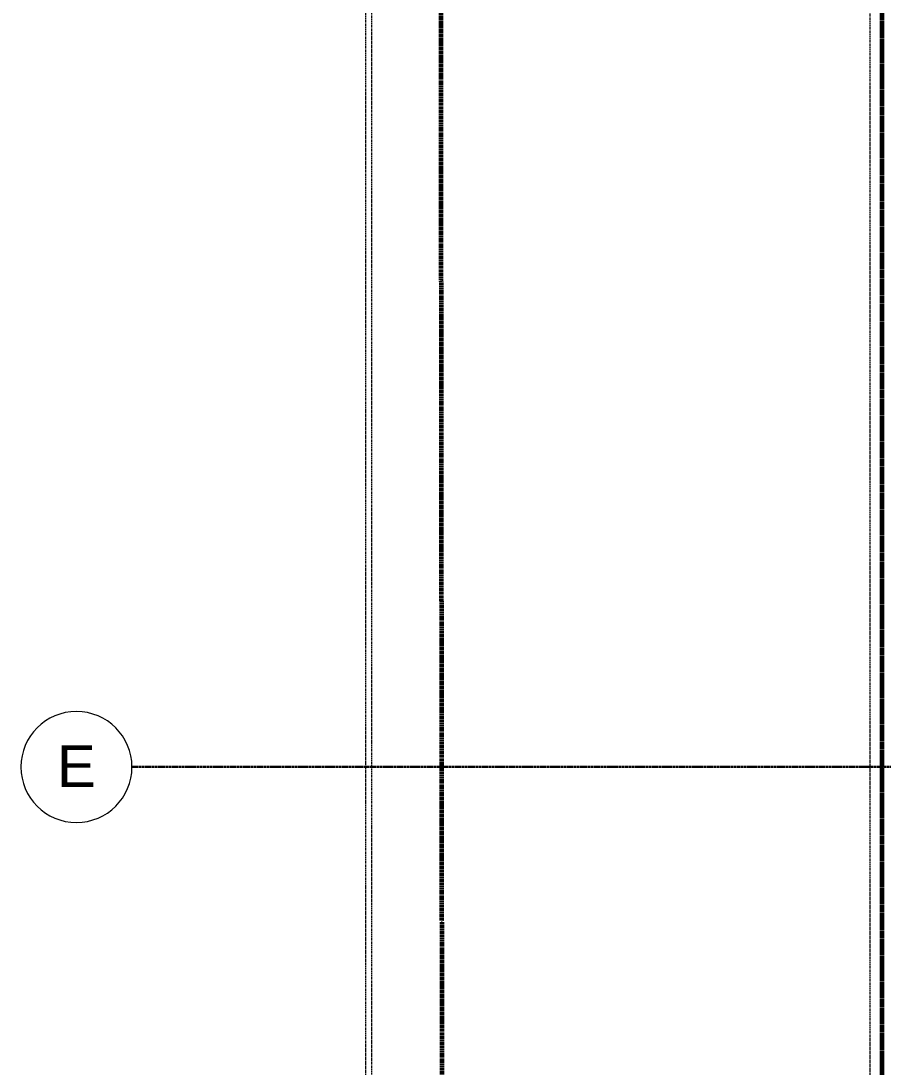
# Model space of a CAD drawing. Header units: inches. Extents: x -4110 to -1807, y 9775 to 11251.
# Drawn here: x -4109 to -3860.5, y 10380.7 to 10682.3 of the extents above; entities that cross this region are included whole.
import ezdxf

# ---------------------------------------------------------------- set-up
doc = ezdxf.new("R2010")
doc.units = ezdxf.units.IN
doc.header["$MEASUREMENT"] = 0
for name, pattern in [('Aligning Line 1_8_', [0.25, 0.125, -0.125]), ('Aligning Line 1_8__2_', [0.25, 0.125, -0.125]), ('Dash 1_16_', [0.125, 0.0625, -0.0625]), ('Double Dash 3_8_', [1, 0.375, -0.125, 0.125, -0.125, 0.125, -0.125]), ('Grid Line 1_2_', [0.875, 0.5, -0.125, 0.125, -0.125])]:
    doc.linetypes.add(name, pattern=pattern)
for name, color, linetype, lineweight in [('0-1', 7, 'Continuous', 5), ('0-4', 250, 'Double Dash 3_8_', 60), ('0-5', 165, 'Continuous', 5), ('C-PROP-LINE-1', 250, 'Double Dash 3_8_', 60), ('C-PROP-LINE-2', 250, 'Dash 1_16_', 60), ('G-ANNO-SYMB-1', 147, 'Aligning Line 1_8_', 9), ('G-ANNO-SYMB-2', 147, 'Aligning Line 1_8__2_', 9), ('S-GRID-1', 1, 'Grid Line 1_2_', 30), ('S-GRID-IDEN', 1, 'Continuous', 9), ('S-GRID-IDEN-1', 147, 'Continuous', 9)]:
    doc.layers.add(name, color=color, linetype=linetype, lineweight=lineweight)
doc.styles.add('Arial', font='arial.ttf', dxfattribs={"height": 12})

# ---------------------------------------------------------------- blocks, each defined once
blk = doc.blocks.new('CTR - 1st Phase - Unit Layouts_rvt-1-ENLARGED RCP - 1ST FLOOR PLAN - WEST')
at = {"layer": 'G-ANNO-SYMB-1'}
blk.add_line((-4009.53, 9846.28), (-4009.53, 11153.47), dxfattribs=at)
blk = doc.blocks.new('Family - ___-1878357-ENLARGED RCP - 1ST FLOOR PLAN - WEST')
at = {"layer": 'C-PROP-LINE-1'}
blk.add_line((-3988.45, 11153.47), (-3987.26, 10009.09), dxfattribs=at)
blk = doc.blocks.new('Family - ___-2835860-ENLARGED RCP - 1ST FLOOR PLAN - WEST')
at = {"layer": 'C-PROP-LINE-2'}
blk.add_line((-3860.72, 9980.19), (-3860.72, 11153.47), dxfattribs=at)
blk = doc.blocks.new('Family - ___-2835932-ENLARGED RCP - 1ST FLOOR PLAN - WEST')
at = {"layer": 'C-PROP-LINE-2'}
blk.add_line((-3860.72, 9980.19), (-3860.72, 11153.47), dxfattribs=at)
blk = doc.blocks.new('CTR - 1st Phase - Shell_rvt-1-ENLARGED RCP - 1ST FLOOR PLAN - WEST')
at = {"layer": '0-4'}
for name in ['Family - ___-1878357-ENLARGED RCP - 1ST FLOOR PLAN - WEST', 'Family - ___-2835860-ENLARGED RCP - 1ST FLOOR PLAN - WEST', 'Family - ___-2835932-ENLARGED RCP - 1ST FLOOR PLAN - WEST']:
    blk.add_blockref(name, (0, 0), dxfattribs=at)
blk = doc.blocks.new('Grid - Grid Head - Circle-1738874-ENLARGED RCP - 1ST FLOOR PLAN - WEST')
at = {"layer": 'S-GRID-IDEN-1'}
for start, end in [(360, 180), (180, 360)]:
    blk.add_arc((0, 0), 0.25, start, end, dxfattribs=at)
blk = doc.blocks.new('CTR - 1st Phase - Structure_rvt-1-ENLARGED RCP - 1ST FLOOR PLAN - WEST')
at = {"layer": 'G-ANNO-SYMB-2'}
for p, q in [((-4007.78, 9839.33), (-4007.78, 11153.47)), ((-3864.19, 9867.01), (-3864.19, 11153.47))]:
    blk.add_line(p, q, dxfattribs=at)
at = {"layer": 'S-GRID-1'}
blk.add_line((-1807.14, 10467.19), (-4076.95, 10467.19), dxfattribs=at)
at = {"layer": '0-5', "xscale": 63.99999999999997, "yscale": 63.99999999999997, "zscale": 63.99999999999997, "rotation": 89.99999999999986}
blk.add_blockref('Grid - Grid Head - Circle-1738874-ENLARGED RCP - 1ST FLOOR PLAN - WEST', (-4092.95, 10467.19), dxfattribs=at)
at = {"layer": 'S-GRID-IDEN', "insert": (-4098.55, 10473.44), "char_height": 12, "width": 13.534, "attachment_point": 1, "style": 'Arial'}
blk.add_mtext('E', dxfattribs=at)

msp = doc.modelspace()

# ---------------------------------------------------------------- block references
at = {"layer": '0-1'}
for name in ['CTR - 1st Phase - Structure_rvt-1-ENLARGED RCP - 1ST FLOOR PLAN - WEST', 'CTR - 1st Phase - Unit Layouts_rvt-1-ENLARGED RCP - 1ST FLOOR PLAN - WEST', 'CTR - 1st Phase - Shell_rvt-1-ENLARGED RCP - 1ST FLOOR PLAN - WEST']:
    msp.add_blockref(name, (0, 0), dxfattribs=at)

doc.saveas('drawing.dxf')
